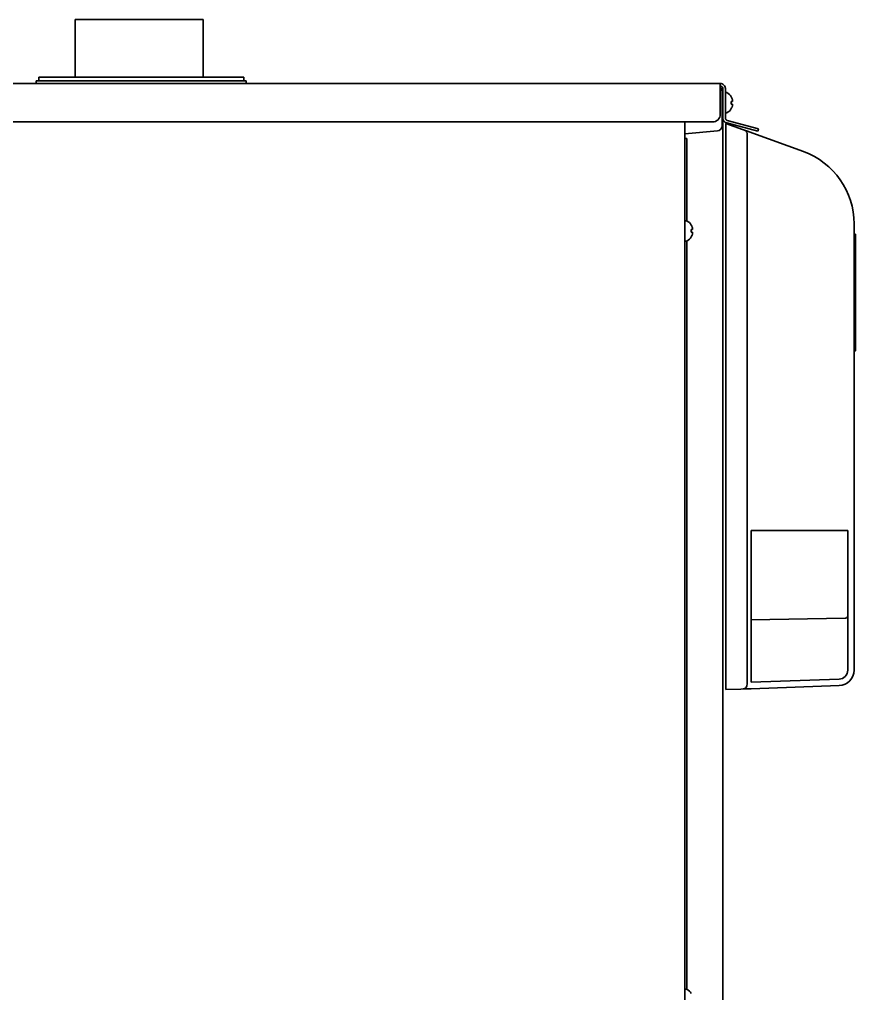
# Model space of a CAD drawing. Extents: x 5997 to 10491, y -672 to 3220.
# Drawn here: x 7815.2 to 8141.4, y 1565.1 to 1945.3 of the extents above; entities that cross this region are included whole.
import ezdxf

# ---------------------------------------------------------------- set-up
doc = ezdxf.new("R2010")
doc.units = 0
doc.header["$LTSCALE"] = 5
doc.layers.add('1', color=7, linetype='CONTINUOUS', true_color=0xffffff)

msp = doc.modelspace()

# ---------------------------------------------------------------- linework, layer by layer
at = {"layer": '1', "color": 7, "linetype": 'Continuous', "lineweight": 35}
for p, q in [((7861.87, 1945.33), (7836.87, 1945.33)), ((7836.87, 1945.33), (7836.87, 1922.82)), ((7861.87, 1945.33), (7842.27, 1945.33)), ((7886.87, 1945.33), (7861.87, 1945.33)), ((7886.87, 1945.33), (7861.87, 1945.33)), ((7886.87, 1922.82), (7886.87, 1945.33)), ((7886.87, 1922.82), (7886.87, 1945.33)), ((7252.47, 1920.33), (8088.67, 1920.33)), ((7821.67, 1921.33), (7903.67, 1921.33)), ((7821.67, 1921.33), (7821.67, 1920.33)), ((7902.67, 1922.83), (7822.67, 1922.83)), ((7822.67, 1922.83), (7822.67, 1921.33)), ((7902.67, 1922.83), (7861.49, 1922.83)), ((7862.8, 1921.33), (7903.67, 1921.33)), ((7902.67, 1921.33), (7902.67, 1922.83)), ((7902.67, 1921.33), (7902.67, 1922.83)), ((7903.67, 1920.33), (7903.67, 1921.33)), ((7903.67, 1920.33), (7903.67, 1921.33)), ((8088.67, 1920.33), (8088.67, 1918.22)), ((8088.67, 1918.22), (8088.67, 1908.32)), ((8089.37, 1917.29), (8089.37, 1908.57)), ((8089.67, 1918.33), (8089.67, 1395.13)), ((8090.67, 1906.86), (8090.67, 1918.33)), ((8091.07, 1916.83), (8090.87, 1916.83)), ((8092.92, 1915.13), (8092.95, 1915.13)), ((8090.87, 1908.83), (8091.07, 1908.83)), ((8092.95, 1910.53), (8092.92, 1910.53)), ((7255.47, 1905.33), (8085.67, 1905.33)), ((8074.87, 1902.97), (8074.87, 1905.33)), ((8089.37, 1908.57), (8089.37, 1903.83)), ((8091.41, 1905.89), (8103.57, 1902.64)), ((8074.87, 1902.96), (8074.87, 1373.93)), ((8087.55, 1901.83), (8074.87, 1900.73)), ((8090.88, 1902.64), (8090.88, 1904.75)), ((8090.88, 1904.75), (8097.32, 1902.4)), ((8090.88, 1902.64), (8090.88, 1685.75)), ((8091.16, 1904.93), (8103.31, 1901.67)), ((8097.32, 1902.4), (8098.15, 1902.1)), ((8098.15, 1902.1), (8099.25, 1901.7)), ((8099.25, 1901.7), (8101.32, 1900.94)), ((8103.57, 1902.64), (8103.31, 1901.67)), ((8075.67, 1898.83), (8074.87, 1898.83)), ((8075.67, 1898.83), (8075.67, 1896.83)), ((8099.2, 1685.98), (8099.2, 1900.22)), ((8101.32, 1900.94), (8121.14, 1893.73)), ((8075.67, 1866.72), (8075.67, 1896.83)), ((8075.47, 1866.78), (8075.27, 1866.78)), ((8077.32, 1865.08), (8077.35, 1865.08)), ((8140.88, 1865.54), (8140.88, 1691.29)), ((8077.35, 1860.48), (8077.32, 1860.48)), ((8141.44, 1861.53), (8140.88, 1861.53)), ((8075.27, 1858.78), (8075.47, 1858.78)), ((8075.67, 1566.72), (8075.67, 1858.83)), ((8141.44, 1846.69), (8141.38, 1846.69)), ((8141.38, 1838.75), (8140.88, 1838.75)), ((8141.38, 1830.81), (8141.44, 1830.81)), ((8140.88, 1815.97), (8141.44, 1815.97)), ((8138.38, 1745.81), (8100.71, 1745.81)), ((8100.71, 1686.59), (8100.71, 1745.81)), ((8138.38, 1691.29), (8138.38, 1745.81)), ((8137.39, 1711.56), (8100.74, 1710.92)), ((8090.88, 1683.75), (8090.88, 1685.75)), ((8100.71, 1686.59), (8135, 1687.79)), ((8135.09, 1685.29), (8100.71, 1684.09)), ((8096.71, 1683.95), (8090.88, 1683.75)), ((8097.54, 1683.98), (8096.71, 1683.95)), ((8098.63, 1684.02), (8097.54, 1683.98)), ((8100.71, 1684.09), (8098.63, 1684.02)), ((8075.47, 1566.78), (8075.27, 1566.78))]:
    msp.add_line(p, q, dxfattribs=at)
for centre, radius, start, end in [((8087.37, 1917.29), 2, 0, 49.456), ((8090.87, 1916.43), 0.4, 90, 119.9943), ((8091.07, 1916.43), 0.4, 59.6988, 90), ((8088.85, 1912.63), 4.8, 31.5837, 59.6988), ((8089.17, 1912.83), 3.78, 0.0035, 7.6041), ((8089.17, 1912.83), 3.78, 352.3959, 359.9965), ((8090.87, 1909.23), 0.4, 240.0057, 270), ((8091.07, 1909.23), 0.4, 270, 300.3012), ((8088.85, 1913.03), 4.8, 300.3012, 328.4186), ((8087.37, 1903.83), 2, 275, 0), ((8110.88, 1865.54), 30, 0, 70), ((8075.27, 1866.38), 0.4, 90, 180), ((8075.47, 1866.38), 0.4, 59.6988, 90), ((8073.25, 1862.58), 4.8, 31.5837, 59.6988), ((8073.57, 1862.78), 3.78, 0.0035, 7.6041), ((8073.25, 1862.98), 4.8, 300.3012, 328.4186), ((8073.57, 1862.78), 3.78, 352.3959, 359.9965), ((8075.27, 1859.18), 0.4, 180, 270), ((8075.47, 1859.18), 0.4, 270, 300.3012), ((8137.38, 1712.56), 1, 271, 0), ((8134.88, 1691.29), 3.5, 272, 0), ((8134.88, 1691.29), 6, 272, 0), ((8075.27, 1566.38), 0.4, 90, 180), ((8075.47, 1566.38), 0.4, 59.6988, 90), ((8073.25, 1562.58), 4.8, 31.5837, 59.6988)]:
    msp.add_arc(centre, radius, start, end, dxfattribs=at)
for centre, major_axis, ratio, start_param, end_param in [((8085.67, 1908.32), (3, 0), 0.99863, 4.712389, 6.283185), ((8097.47, 1900.22), (0.68, 1.88), 0.852031, 5.013099, 6.283185), ((8097.47, 1685.98), (0.07, -2), 0.865893, 0, 1.540568)]:
    msp.add_ellipse(centre, major_axis=major_axis, ratio=ratio, start_param=start_param, end_param=end_param, dxfattribs=at)
for points in [[(8090.67, 1918.33), (8090.67, 1918.59), (8090.57, 1919.11), (8090.12, 1919.78), (8089.46, 1920.22), (8088.93, 1920.33), (8088.67, 1920.33)], [(8089.67, 1918.33), (8089.67, 1918.38), (8089.66, 1918.48), (8089.63, 1918.64), (8089.57, 1918.78), (8089.49, 1918.92), (8089.38, 1919.04), (8089.26, 1919.14), (8089.13, 1919.22), (8088.98, 1919.28), (8088.83, 1919.32), (8088.73, 1919.33), (8088.67, 1919.33)], [(8093.47, 1913.83), (8093.45, 1913.88), (8093.43, 1913.99), (8093.37, 1914.15), (8093.32, 1914.31), (8093.26, 1914.46), (8093.19, 1914.62), (8093.12, 1914.77), (8093.03, 1914.94), (8092.96, 1915.06), (8092.92, 1915.13)], [(8093.47, 1913.33), (8093.47, 1913.35), (8093.48, 1913.4), (8093.48, 1913.47), (8093.48, 1913.54), (8093.48, 1913.61), (8093.48, 1913.68), (8093.48, 1913.75), (8093.47, 1913.8), (8093.47, 1913.83)], [(8093.47, 1912.33), (8093.45, 1912.33), (8093.43, 1912.33), (8093.37, 1912.33), (8093.32, 1912.33), (8093.26, 1912.33), (8093.19, 1912.33), (8093.12, 1912.33), (8093.03, 1912.33), (8092.96, 1912.33), (8092.92, 1912.33)], [(8093.47, 1911.83), (8093.47, 1911.85), (8093.48, 1911.9), (8093.48, 1911.98), (8093.48, 1912.05), (8093.48, 1912.12), (8093.48, 1912.19), (8093.48, 1912.26), (8093.47, 1912.3), (8093.47, 1912.33)], [(8089.67, 1906.86), (8089.67, 1906.79), (8089.68, 1906.64), (8089.72, 1906.43), (8089.78, 1906.22), (8089.86, 1906.01), (8089.96, 1905.82), (8090.08, 1905.64), (8090.23, 1905.47), (8090.38, 1905.33), (8090.56, 1905.19), (8090.75, 1905.08), (8090.95, 1904.99), (8091.09, 1904.95), (8091.16, 1904.93)], [(8090.67, 1906.86), (8090.67, 1906.81), (8090.68, 1906.72), (8090.71, 1906.57), (8090.76, 1906.44), (8090.83, 1906.31), (8090.92, 1906.19), (8091.03, 1906.09), (8091.15, 1906.01), (8091.28, 1905.94), (8091.37, 1905.91), (8091.41, 1905.89)], [(8077.87, 1863.78), (8077.85, 1863.83), (8077.83, 1863.94), (8077.77, 1864.1), (8077.72, 1864.26), (8077.66, 1864.41), (8077.59, 1864.57), (8077.52, 1864.72), (8077.43, 1864.89), (8077.36, 1865.01), (8077.32, 1865.08)], [(8077.87, 1863.28), (8077.87, 1863.3), (8077.88, 1863.35), (8077.88, 1863.42), (8077.88, 1863.49), (8077.88, 1863.56), (8077.88, 1863.63), (8077.88, 1863.7), (8077.87, 1863.75), (8077.87, 1863.78)], [(8077.87, 1862.28), (8077.85, 1862.28), (8077.83, 1862.28), (8077.77, 1862.28), (8077.72, 1862.28), (8077.66, 1862.28), (8077.59, 1862.28), (8077.52, 1862.28), (8077.43, 1862.28), (8077.36, 1862.28), (8077.32, 1862.28)], [(8077.87, 1861.78), (8077.87, 1861.8), (8077.88, 1861.85), (8077.88, 1861.93), (8077.88, 1862), (8077.88, 1862.07), (8077.88, 1862.14), (8077.88, 1862.21), (8077.87, 1862.25), (8077.87, 1862.28)]]:
    msp.add_open_spline(points, degree=3, dxfattribs=at)
for points, knots in [([(8092.92, 1913.33), (8093.04, 1913.33), (8093.15, 1913.33), (8093.29, 1913.33), (8093.33, 1913.33), (8093.41, 1913.33), (8093.44, 1913.33), (8093.47, 1913.33)], [0, 0, 0, 0, 0.5, 0.5, 0.75, 0.75, 1, 1, 1, 1]), ([(8092.92, 1910.53), (8093.04, 1910.73), (8093.15, 1910.94), (8093.29, 1911.26), (8093.33, 1911.37), (8093.41, 1911.6), (8093.44, 1911.71), (8093.47, 1911.83)], [0, 0, 0, 0, 0.5, 0.5, 0.75, 0.75, 1, 1, 1, 1]), ([(8077.32, 1863.28), (8077.44, 1863.28), (8077.55, 1863.28), (8077.69, 1863.28), (8077.73, 1863.28), (8077.81, 1863.28), (8077.84, 1863.28), (8077.87, 1863.28)], [0, 0, 0, 0, 0.5, 0.5, 0.75, 0.75, 1, 1, 1, 1]), ([(8077.32, 1860.48), (8077.44, 1860.68), (8077.55, 1860.89), (8077.69, 1861.21), (8077.73, 1861.32), (8077.81, 1861.55), (8077.84, 1861.66), (8077.87, 1861.78)], [0, 0, 0, 0, 0.5, 0.5, 0.75, 0.75, 1, 1, 1, 1]), ([(8141.38, 1861.53), (8141.38, 1861.53), (8141.38, 1861.5), (8141.38, 1861.28), (8141.38, 1860.63), (8141.38, 1859.85), (8141.38, 1859.09), (8141.38, 1858.49), (8141.38, 1857.83), (8141.38, 1856.86), (8141.38, 1855.45), (8141.38, 1853.41), (8141.38, 1851.05), (8141.38, 1848.36), (8141.38, 1844.65), (8141.38, 1841.03), (8141.38, 1838.75)], [0, 0, 0, 0, 0.034207, 0.146688, 0.252216, 0.349395, 0.3946, 0.437484, 0.479307, 0.521207, 0.60434, 0.684977, 0.761127, 0.831047, 0.893743, 1, 1, 1, 1]), ([(8141.38, 1838.75), (8141.38, 1836.47), (8141.38, 1832.84), (8141.38, 1829.14), (8141.38, 1826.44), (8141.38, 1824.08), (8141.38, 1822.05), (8141.38, 1820.64), (8141.38, 1819.66), (8141.38, 1819), (8141.38, 1818.4), (8141.38, 1817.65), (8141.38, 1816.86), (8141.38, 1816.22), (8141.38, 1815.99), (8141.38, 1815.96), (8141.38, 1815.97)], [0, 0, 0, 0, 0.106257, 0.168953, 0.238873, 0.315023, 0.39566, 0.478793, 0.520693, 0.562516, 0.6054, 0.650605, 0.747784, 0.853312, 0.965793, 1, 1, 1, 1])]:
    msp.add_open_spline(points, degree=3, knots=knots, dxfattribs=at)

doc.saveas('drawing.dxf')
